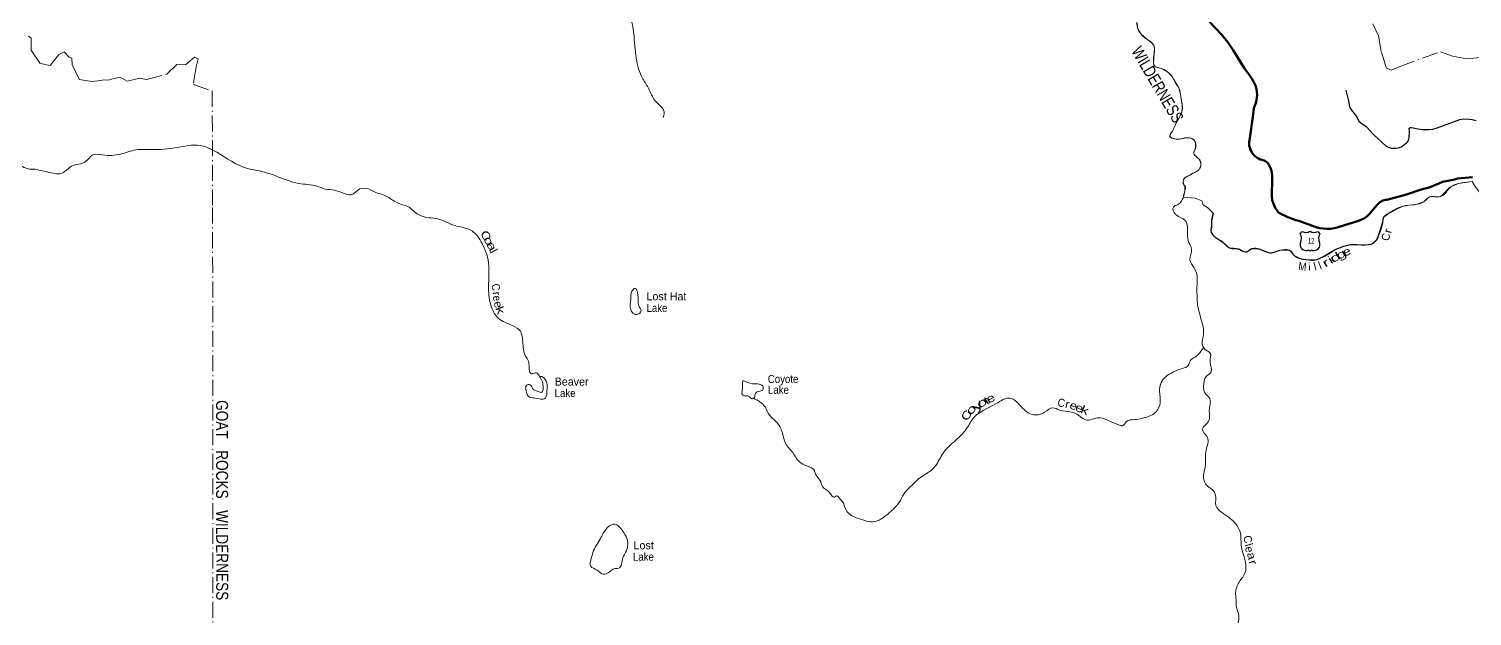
# Model space of a CAD drawing. Header units: feet. Extents: x -252658 to 9, y -366365 to -181930.
# Drawn here: x -143143 to -107069, y -330420 to -315742 of the extents above; entities that cross this region are included whole.
import ezdxf
from ezdxf.enums import TextEntityAlignment as Align

# ---------------------------------------------------------------- set-up
doc = ezdxf.new("R2010")
doc.units = ezdxf.units.FT
doc.header["$LTSCALE"] = 80
doc.linetypes.add('DOT_DASHED', pattern=[7.7, 5, -1.2, 0.3, -1.2])
for name, color, linetype, lineweight in [('16', 7, 'Continuous', 25), ('20', 7, 'Continuous', 70), ('29', 7, 'Continuous', 25), ('39', 7, 'Continuous', 13), ('44', 7, 'DOT_DASHED', 13)]:
    doc.layers.add(name, color=color, linetype=linetype, lineweight=lineweight)
doc.layers.add('41', color=7, linetype='Continuous')

msp = doc.modelspace()

# ---------------------------------------------------------------- linework, layer by layer
at = {"layer": '16'}
for p, q in [((-111364.41, -320864.73), (-111313.1, -320805.97)), ((-111121.34, -320800), (-111121.62, -320800.2)), ((-110929.25, -320805.88), (-110877.86, -320864.73))]:
    msp.add_line(p, q, dxfattribs=at)
for centre, radius, start, end in [((-111557.39, -320975.36), 222.05, 332.97043, 29.75871), ((-111222.02, -320648.31), 182.07, 239.97227, 303.45418), ((-111020.24, -320648.81), 181.52, 236.33975, 300.08743), ((-111020.25, -320648.31), 182.07, 236.54582, 236.59441), ((-110684.89, -320975.36), 222.05, 150.24129, 207.02957), ((-111218.2, -321130.26), 151.42, 159.09177, 283.81923), ((-111024.08, -321130.26), 151.42, 256.18077, 20.90823)]:
    msp.add_arc(centre, radius, start, end, dxfattribs=at)
for centre, major_axis, start_param, end_param in [((-111162.86, -321329.08), (-19.56, 51.67), 4.95877769, 6.28318531), ((-111079.41, -321329.08), (19.56, 51.67), 0, 1.32637542)]:
    msp.add_ellipse(centre, major_axis=major_axis, ratio=0.929097, start_param=start_param, end_param=end_param, dxfattribs=at)
at = {"layer": '20'}
for points in [[(-111880.35, -320348.91), (-111912.89, -320320.07), (-111950.46, -320273.25), (-111988.42, -320215.12), (-112020.1, -320153.34), (-112045.15, -320088.59), (-112063.3, -320021.57), (-112069.97, -319980.14), (-112075.64, -319944.96), (-112075.38, -319930.14), (-112067.21, -319465.51), (-112066.77, -319440.51), (-112066.03, -319415.51), (-112066.15, -319402.31), (-112071.95, -319347.01), (-112083.5, -319292.62), (-112100.67, -319239.74), (-112132.23, -319168.37), (-112133.04, -319166.55), (-112146.44, -319140.41), (-112162.51, -319115.82), (-112181.06, -319093.04), (-112201.89, -319072.33), (-112224.78, -319053.9), (-112249.46, -319037.97), (-112250.67, -319037.36), (-112270.18, -319027.49), (-112300.67, -319021.02), (-112319.92, -319016.93), (-112363.29, -319002.86), (-112404.95, -318984.32), (-112444.45, -318961.54), (-112481.35, -318934.75), (-112515.25, -318904.25), (-112545.78, -318870.37), (-112572.59, -318833.49), (-112595.41, -318794.01), (-112613.97, -318752.36), (-112628.08, -318709), (-112637.57, -318664.4), (-112642.36, -318619.05), (-112642.37, -318582.99), (-112640.41, -318557.83), (-112636.84, -318532.99), (-112543.6, -317883.28), (-112543.07, -317868.11), (-112535.93, -317795.38), (-112521.23, -317723.79), (-112499.12, -317654.14), (-112476.2, -317594.47), (-112457.95, -317527.52), (-112446.79, -317459.03), (-112442.85, -317389.75), (-112446.18, -317320.43), (-112456.74, -317251.84), (-112474.4, -317184.73), (-112498.99, -317119.84), (-112530.22, -317057.87), (-112567.76, -316999.51), (-112636.27, -316894.69), (-112759.07, -316735.73), (-113039.64, -316274.06), (-113040.9, -316271.98), (-113178.72, -316070.25), (-113336.86, -315884.03), (-113634.7, -315566.22)], [(-109633.46, -320361.24), (-109430.98, -320131.24), (-109408.7, -320106.68), (-109383.97, -320084.58), (-109357.06, -320065.19), (-109328.28, -320048.72), (-109297.93, -320035.34), (-109266.35, -320025.22), (-109233.89, -320018.44), (-109201.76, -320015.15), (-108710.69, -319880.48), (-108342.67, -319759.39), (-108139.71, -319702.55), (-107897.03, -319603), (-107809.36, -319562.35), (-107546.22, -319513.4), (-107428.4, -319477.54), (-107061.65, -319446.71)], [(-109633.46, -320361.24), (-109673.72, -320406.32), (-109694.97, -320424.94), (-109743.55, -320461.34), (-109795.66, -320492.46), (-109850.74, -320517.95), (-109883.24, -320529.04), (-109889.7, -320531.24), (-109933.24, -320544.9), (-110388.56, -320687.78), (-110413.56, -320695.62), (-110438.56, -320703.25), (-110519.76, -320723.93), (-110608.62, -320736.88), (-110698.36, -320740.47), (-110787.97, -320734.67), (-110876.49, -320719.52), (-110937.94, -320702.24), (-110962.94, -320695.21), (-110987.94, -320689.21), (-111399.89, -320539.96), (-111471.15, -320520.33), (-111676.75, -320447.86), (-111880.35, -320348.91)]]:
    msp.add_lwpolyline(points, dxfattribs=at)
at = {"layer": '29'}
for points in [[(-110224.73, -317270.75), (-110160.78, -317537.99), (-110134.58, -317685.17), (-110110.83, -317739.42), (-109988.95, -317887.03), (-109949.39, -317938.57), (-109903.04, -318044.59), (-109851.13, -318093.63), (-109717.24, -318184.24), (-109523.44, -318393.68), (-109215.77, -318674.95), (-109168.94, -318700.64), (-109093.35, -318719.55), (-108972.04, -318722.87), (-108911.94, -318715.77), (-108843.91, -318689.29), (-108716.33, -318595.31), (-108681.4, -318564.49), (-108662.5, -318534.23), (-108638.42, -318455.73), (-108630.44, -318304.17), (-108639.83, -318239.23), (-108618.45, -318204.46), (-108583.14, -318205.19), (-108504.58, -318226.43), (-108466.01, -318231.88)], [(-108466.01, -318231.88), (-108306.8, -318254.4), (-108242.99, -318258.14), (-108148.51, -318254.36), (-108050.25, -318246.8), (-107943.2, -318218.59), (-107373.84, -318005.35), (-107284.92, -317991.51), (-107144.1, -317999.43), (-107069.49, -318010.42), (-106968.29, -318035.37)]]:
    msp.add_lwpolyline(points, dxfattribs=at)
at = {"layer": '39'}
msp.add_lwpolyline([(-114283.32, -319950.8), (-113994.61, -319969.79), (-113824.3, -320038.83), (-113794.65, -320137.44), (-113686.59, -320210.24), (-113542.52, -320345.08)], dxfattribs=at)
for points in [[(-127696.65, -304036.99), (-127801.07, -304417.02), (-127899.32, -304710.8), (-128057.89, -304914.11), (-128182.35, -305049), (-128184.23, -305250.15), (-128210.25, -305403.05), (-128145.88, -305543.8), (-127971.02, -305680.42), (-127858.44, -305815.09), (-127860.33, -305996.13), (-127984.69, -306304.01), (-128169.31, -306601.89), (-128229.46, -306787), (-128265.45, -307050.55), (-128496.29, -307336.4), (-128713.15, -307477.41), (-129279.56, -307622.77), (-129532.57, -307777.89), (-129590.71, -307973.07), (-129532.18, -308397.44), (-129403.38, -308767.44), (-129109.68, -309408.85), (-129025.12, -309690.38), (-128968.54, -310213.33), (-128936.19, -310543.19), (-128787.4, -310754.26), (-128465.74, -311132.13), (-128433.4, -311445.9), (-128551.71, -311777.91), (-128473.14, -312137.9), (-128318.26, -312453.57), (-128245.62, -312946.32), (-128249.4, -313326.51), (-128269.25, -313704.69), (-128144.47, -314058.6), (-128071.94, -314394.46), (-128037.57, -314734.38), (-128157.9, -315048.29), (-128109.46, -315412.33), (-128024.8, -315862.84), (-127962.14, -316474.28), (-127799.09, -316987.07), (-127646.26, -317242.39), (-127495.41, -317531.91), (-127332.59, -317694.69), (-127276.29, -317771.08), (-127288.23, -317954.14)], [(-142984.58, -319250.13), (-143164.02, -319240.3), (-143350.12, -319155.12), (-143506.26, -319094.16), (-143738.58, -319028.83), (-143953.03, -318999.71), (-144165.64, -319004.72), (-144428.2, -318971.36), (-144650.38, -318881.99), (-144788.56, -318841.19), (-144966.39, -318703.86), (-145088.24, -318604.93), (-145216.38, -318560.17), (-145352.56, -318519.38), (-145594.67, -318405.83), (-145784.73, -318310.59), (-146008.86, -318209.17), (-146275.23, -318135.65), (-146495.49, -318062.34), (-146709.86, -318017.17), (-146945.56, -317821.36), (-147123.41, -317690.05), (-147379.66, -317596.51), (-147480.04, -317618.11), (-147694.8, -317653.21), (-147912.68, -317503.65), (-148140.97, -317434.32), (-148297.04, -317359.32), (-148455.18, -317298.35), (-148687.35, -317202.92), (-148817.07, -317071.84), (-148926.86, -316964.94), (-149033.02, -316938.34), (-149262.87, -316776.68), (-149364.99, -316744.08), (-149479.27, -316737.52), (-149643.64, -316718.67), (-149867.44, -316551.02), (-150059.58, -316471.83), (-150283.65, -316358.36), (-150379.57, -316287.66), (-150421.26, -316201.16), (-150595.61, -316174.23), (-150753.73, -316109.25), (-150799.19, -315970.55), (-150874.65, -315817.65), (-150992.9, -315801.03), (-151130.9, -315724.1), (-151218.46, -315583.19), (-151332.45, -315516.41), (-151494.65, -315465.47), (-151586.52, -315386.75), (-151730.83, -315370.01), (-151814.87, -315329.47), (-151865.99, -315120.49), (-151851.21, -314968.02), (-151890.65, -314829.34), (-151924.03, -314682.66), (-151955.32, -314519.94), (-151980.49, -314335.16), (-152065.94, -314172.18), (-152186.09, -314135.48), (-152280.01, -314066.8), (-152297.65, -313982.41), (-152290.65, -313779.73), (-152296.07, -313657.27), (-152311.15, -313460.5), (-152358.62, -313323.79), (-152436.65, -313285.29), (-152500.53, -313224.77), (-152744.86, -313155.37), (-152870.72, -313054.41), (-153024.97, -313017.55), (-153157.26, -313002.87), (-153309.72, -313010.18), (-153438.55, -313107.91), (-153563.37, -313205.67), (-153818.29, -313250.62), (-153930.53, -313236.03), (-154076.97, -313243.37), (-154030.15, -313101.08), (-154057.29, -312910.28), (-154092.27, -312679.3), (-154131.01, -312398.12), (-154127.41, -312070.98), (-154122.15, -311816.1), (-154185.34, -311613.09), (-154287.12, -311311.75), (-154308.63, -311252.02)], [(-116173.76, -313898.91), (-116151.49, -314060.24), (-116092.01, -314303.19), (-116015.4, -314406.3), (-115862.43, -314564.35), (-115726.71, -314810.06), (-115578.58, -315046.2), (-115509.94, -315313.55), (-115452.87, -315512.27), (-115430.35, -315721.77), (-115372.08, -315832.24), (-115265.95, -315952.47), (-115146.33, -316033.06), (-115020.65, -316168.05), (-115017.75, -316364.8), (-115035.83, -316530.69), (-114995.14, -316682.66), (-114869.98, -316721.31), (-114674.78, -316822.71), (-114577.81, -316918.53), (-114455.11, -317135.68), (-114399.76, -317215.94), (-114361.23, -317371.85), (-114319.59, -317608.13), (-114327.74, -317832.57), (-114388.35, -317952.77), (-114472.28, -318106.24), (-114570.13, -318311.37), (-114626.3, -318419.69), (-114462.39, -318497.88), (-114185.85, -318461.76), (-114025.01, -318513.75), (-113987.16, -318743.87), (-114027.35, -318854.78), (-113878.54, -319016.7), (-113849.68, -319162.22), (-113914.16, -319278.27), (-114008.42, -319329.02), (-114166.32, -319417.6), (-114258.94, -319478.45), (-114268.99, -319644.63), (-114249.58, -319663.39), (-114248.22, -319791.86), (-114283.32, -319950.8)], [(-142984.58, -319250.13), (-142614.9, -319332.26), (-142309.54, -319346.06), (-142074.62, -319170.84), (-141725.15, -319059.88), (-141544.46, -318892.75), (-141305.41, -318892.53), (-140849.41, -318871.99), (-140467.79, -318767.03), (-140055.98, -318758.6), (-139463.4, -318709.77), (-138862.79, -318656.91), (-138446.85, -318825.49), (-137701.31, -319225.09), (-137341.68, -319301.19), (-136969.97, -319417.51), (-136397.32, -319606.06), (-135943.28, -319672.02), (-135736.32, -319744.24), (-135507.29, -319774.2), (-135288.28, -319848.42), (-135089.38, -319886.45), (-134870.51, -319743.43), (-134655.56, -319743.23), (-134452.61, -319839.59), (-134277.8, -319889.72), (-134014.55, -320044.36), (-133769.4, -320148.73), (-133654.87, -320190.87), (-133592.16, -320234.47)], [(-109175.57, -320362.5), (-108803.16, -320176.97), (-108497.17, -320133.19), (-108279.14, -320062), (-108132.7, -319941.51), (-107863.4, -319933.39), (-107590.47, -319684.08), (-107335.97, -319591.31), (-107068.55, -319552.73)], [(-114283.32, -319950.8), (-114305.2, -319989.43), (-114346.48, -320068.25), (-114436.56, -320139.56), (-114504.12, -320169.58), (-114549.16, -320233.39), (-114530.39, -320304.7), (-114518.4, -320338.32)], [(-133592.16, -320234.47), (-133335.21, -320417.89), (-133142.68, -320461.81), (-132921.87, -320489.89), (-132533.39, -320646.14), (-132064.43, -320791.03), (-131816.06, -321108.95), (-131666.9, -321508.45), (-131653.09, -322212.45), (-131579.05, -322697.77), (-131412.68, -322970.73), (-131050.62, -323158.92), (-130854.94, -323301.41), (-130797.03, -323567.38), (-130725.82, -323919.95), (-130654.61, -324047.27), (-130639.81, -324190.19), (-130579.06, -324363.67), (-130482.37, -324338.38), (-130402.37, -324381.31), (-130382.65, -324423.72)], [(-114518.4, -320338.32), (-114468.83, -320390.79), (-114240.46, -320532.58), (-114183.84, -320877.9), (-114146.95, -321078.74), (-114081.42, -321243.98), (-114121.86, -321513.68), (-114014.82, -321717.63), (-113941.98, -321927.04), (-113946.35, -322199.32), (-113942.58, -322463.71), (-113931.35, -322638.1), (-113897.74, -322792.83), (-113839.12, -323014.03), (-113784.76, -323375.35), (-113812.88, -323627.22), (-113705.07, -323783.12), (-113621.69, -323836.5), (-113619.41, -324068.83), (-113591.32, -324317.59), (-113709.29, -324419.85), (-113776.55, -324611.03), (-113755.93, -324825.62), (-113626.2, -324989.88), (-113638.99, -325286.05), (-113657.31, -325552.09), (-113814.83, -325743.84), (-113683.8, -325952.17), (-113718.99, -326270.02), (-113737.24, -326656.21), (-113784.31, -326963.85), (-113701.08, -327151.41), (-113513.2, -327316.58), (-113479.38, -327583.45), (-113479.77, -327607.48), (-113190, -327922.45), (-112992.25, -328097.8), (-112867.39, -328316.04), (-112837.32, -328690.99), (-112731.25, -329079.15), (-112747.56, -329345.23), (-112873.06, -329541.49), (-112982, -329830.13), (-112968.7, -330000.56), (-112963.35, -330166.85), (-112899.23, -330420.18), (-112926.12, -330720.13), (-112823.09, -330924.02), (-112664.52, -331040.67), (-112631.13, -331209.41), (-112660.7, -331427.21), (-112749.69, -331722.18), (-112915.62, -331813.67), (-113038.35, -331961.92), (-112892.48, -332120.42), (-112724.84, -332297.29), (-112669.17, -332452.37), (-112885.16, -332663.22), (-112915.75, -332818.93), (-112588.93, -332950.26), (-112562.23, -333160.95), (-112636.38, -333281.93), (-112561.91, -333515.4), (-112446.57, -333701.45), (-112341.47, -334025.52), (-112414.18, -334430.88), (-112380.49, -334705.76), (-112495.71, -334886.16), (-112419.98, -335165.71), (-112483.22, -335481.11), (-112617.62, -335981.61), (-112679.15, -336315.06), (-112736.89, -336538.42), (-112686.14, -336652.43), (-112708.5, -336893.32), (-112603.35, -337089.22), (-112728.17, -337367.6), (-112881.53, -337651.7)], [(-113542.52, -320345.08), (-113582.38, -320534.04), (-113583.19, -320674.76), (-113597.89, -320787.26), (-113488.41, -320946.71), (-113290.44, -321078.53), (-113142.66, -321210.05), (-112913.99, -321239.52), (-112739.8, -321316.92), (-112552.62, -321229.54), (-112392.11, -321242.53), (-112137.72, -321336.47), (-111796.05, -321262.05), (-111629.57, -321283.11), (-111497.9, -321424.6), (-111263.49, -321502.35), (-110960.41, -321506.11), (-110396.71, -321219.86), (-110103.16, -321135.11), (-109794.06, -321140.92), (-109567.06, -321110.06), (-109401.25, -320899.93), (-109296.88, -320552.73), (-109257.99, -320422.28), (-109175.57, -320362.5)], [(-127916.22, -322558.96), (-127932.3, -322333.58), (-127989.66, -322230.51), (-128068.6, -322294.17), (-128100.63, -322505.05), (-128100.85, -322754.42), (-128007.46, -322873.9), (-127896.83, -322862.8), (-127841.82, -322778.82), (-127877.31, -322702.09), (-127916.22, -322558.96)], [(-125031.29, -324971.34), (-124741.75, -325190.03), (-124630.52, -325395.73), (-124432.94, -325593.89), (-124305.96, -325851.95), (-124231.08, -326095.63), (-124049.79, -326333.91), (-123884.49, -326562.03), (-123694.38, -326663.65), (-123502.41, -326789.4), (-123472.86, -326888.08), (-123369.24, -327019.35), (-123307.95, -327182.54), (-123136.13, -327322.25), (-123004.35, -327443.64), (-122954, -327415.78), (-122868.14, -327494.68), (-122796.32, -327571.49), (-122733.06, -327740.73), (-122517.41, -327938.99), (-122297.04, -328014.64), (-122046.42, -328064.34), (-121839.24, -327991.15), (-121754.58, -327929.32), (-121581.12, -327785.57), (-121522.6, -327731.63), (-121391.24, -327577.59), (-121273.6, -327367.17), (-121043.37, -327125.25), (-120827.47, -326929.47), (-120599.81, -326786.04), (-120450.3, -326618.03), (-120265.85, -326307.49), (-119928.75, -325981.74), (-119706.52, -325733.74), (-119522.25, -325455.36), (-118974.3, -325114.74), (-118612.17, -324972.08), (-118378.28, -325140.29), (-118062.51, -325381.35), (-117755.07, -325324.82), (-117547.66, -325211.43), (-117385.41, -325270.67), (-117086.6, -325318.63), (-116910.41, -325398.05), (-116692.34, -325523.95), (-116507.42, -325480.79), (-116364.77, -325459.5), (-116114.4, -325553.42), (-115886.1, -325645.21), (-115805.91, -325663.76), (-115712.98, -325559.76), (-115505.93, -325508.68), (-115317.05, -325475.6), (-115015.25, -325352.69), (-114877.56, -325146.42), (-114879.65, -324812.68), (-114840.17, -324579.71), (-114551.64, -324322.03), (-114304.2, -324226.96), (-114165.3, -324159.41), (-114112.37, -324031.05), (-113941.05, -323909.41), (-113819.74, -323757.32), (-113765.77, -323711.14)], [(-130382.65, -324423.72), (-130306.44, -324440.47), (-130199.27, -324592.25), (-130192.98, -324787.38), (-130232.74, -324964), (-130307.41, -324999.55), (-130477.99, -324971.91), (-130628.48, -324946.45), (-130715.5, -324788.83), (-130700.19, -324650.2), (-130663.84, -324630.4), (-130609.66, -324638.92), (-130542.31, -324748.11), (-130440.22, -324793.25), (-130317.87, -324820.47), (-130288.93, -324730.22), (-130294.13, -324637.67), (-130307.55, -324565.15), (-130335.07, -324496.53), (-130380.48, -324424.2)], [(-125315.67, -324812.79), (-125306.57, -324625.87), (-125294.03, -324539.5), (-125181.83, -324576.33), (-124929.12, -324613.98), (-124798.97, -324669.01), (-124801.5, -324761.47), (-124904.11, -324801.09), (-124996.94, -324887), (-125009.35, -324951.26), (-125071.77, -324985.08), (-125133.67, -324928.43), (-125227.92, -324911.8), (-125312.06, -324883.17), (-125315.67, -324812.79)], [(-129032.91, -328779.49), (-128845.14, -328457.35), (-128653.79, -328183.51), (-128502.5, -328120.49), (-128316.96, -328272.95), (-128194.23, -328481.16), (-128209.03, -328788.73), (-128298.99, -328960.89), (-128332.71, -329135.56), (-128381.62, -329211.55), (-128492.32, -329230.69), (-128649.93, -329325.84), (-128780.97, -329372.96), (-128944.8, -329264.93), (-129096.71, -329173.1), (-129084.87, -328972.1), (-129032.91, -328779.49)]]:
    msp.add_spline(points, degree=3, dxfattribs=at)
at = {"layer": '44'}
for points in [[(-115453.67, -315509.34), (-115422.77, -315744.31), (-115342.71, -315871.12), (-115220.12, -315985.36), (-115060.64, -316103.82), (-115027.58, -316150.53), (-115011.34, -316212.08), (-115032.85, -316610.78), (-114990.37, -316687.19), (-114839.02, -316735.5), (-114670.42, -316825.74), (-114575.48, -316922.08), (-114398.43, -317219.15), (-114359.08, -317382.5), (-114309.15, -317699.15), (-114333.6, -317846.08), (-114611.43, -318380.12), (-114626.31, -318419.78), (-114622.88, -318439.76), (-114574.45, -318473.63), (-114459.81, -318498.24), (-114379.74, -318494.85), (-114214.51, -318461.66), (-114134.67, -318466.1), (-114072.86, -318479.71), (-114009.18, -318532.48), (-113980.86, -318601.39), (-113981.92, -318691.36), (-113987.29, -318745.51), (-114023.65, -318825.75), (-114027.63, -318853.21), (-114010.43, -318889.78), (-113964.1, -318931.97), (-113888.52, -318999.02), (-113851.49, -319098.31), (-113847.46, -319141.09), (-113856.08, -319189.34), (-113891.04, -319258.76), (-113919.57, -319281.46), (-114111.13, -319386.55), (-114207.82, -319442.46), (-114254.9, -319475.34), (-114271.65, -319491.79), (-114281.3, -319510.67), (-114287.89, -319554.44), (-114277.61, -319620.35), (-114268.45, -319645.68), (-114250.98, -319659.96), (-114246.82, -319683.19), (-114246.16, -319765.99), (-114250.87, -319809.19), (-114280.58, -319905.27), (-114283.32, -319950.8)], [(-109550.91, -315614.82), (-109407.8, -315914.88), (-109335.49, -316327.19), (-109214.88, -316713.58), (-109092.68, -316770.36), (-108891.52, -316686.78), (-107857.8, -316313.22), (-107559.2, -316427.01), (-107196.12, -316488.81), (-106868.71, -316453.99)], [(-143155.33, -315920.69), (-143087.52, -315971.56), (-143088.3, -316056.04), (-143082.26, -316273.34), (-142856.44, -316611.21), (-142613.88, -316655.53), (-142392.55, -316385.87), (-142261.42, -316318.61), (-142138.11, -316448.4), (-142068.04, -316471.13), (-142063.53, -316636.12), (-141884.21, -317007.79), (-141571.45, -317060.76), (-141348.29, -317030.49), (-141265.81, -317013.1), (-141151.44, -317022.12), (-141056.79, -316992.76), (-140859.64, -316952.21), (-140687.82, -317046.22), (-140371.88, -316970.48), (-140205.56, -317008.12), (-139694.32, -316873.71), (-139447.14, -316632.43), (-139226.32, -316638.35), (-139001.67, -316445.16), (-138909.71, -316490.2), (-138957.75, -316692.96), (-139032.06, -317132.85), (-138559.65, -317293.81), (-138550.15, -320204.93)], [(-109174.95, -320362.19), (-108788.83, -320170.46), (-108725.42, -320153.1), (-108651.96, -320146.42), (-108574.47, -320143.27), (-108508.22, -320135.52), (-108429.3, -320115.44), (-108312.64, -320075.43), (-108257.33, -320050.39), (-108225.4, -320024.26), (-108170.83, -319968.86), (-108132.46, -319941.39), (-108093.89, -319930.49), (-108059.08, -319929.91), (-107937.68, -319945.69), (-107892.91, -319943.45), (-107850.83, -319926.34), (-107805.37, -319891.66), (-107751.44, -319834.18), (-107681.48, -319753.34), (-107630.56, -319707.88), (-107565.95, -319672.66), (-107487.24, -319637.28), (-107412.95, -319609.63), (-107362.35, -319596.17), (-107244.24, -319577.36), (-107068.56, -319552.73)], [(-105769.38, -320379.69), (-106123.79, -320207.42), (-106576.91, -320080.93), (-106817.03, -319915.13), (-107006.51, -319655.07), (-107068.56, -319552.73)], [(-114283.32, -319950.8), (-113994.61, -319969.79), (-113824.3, -320038.83), (-113794.65, -320137.44), (-113686.59, -320210.24), (-113542.52, -320345.08)], [(-138550.15, -320204.93), (-138540.56, -331002.76), (-138850.21, -331115.39), (-139161.89, -331270.25), (-139435.38, -331463.34), (-139656.6, -331644.37), (-139801.43, -331839.48), (-139865.86, -332056.72), (-139942.3, -332173.38), (-140075.03, -332263.9)]]:
    msp.add_lwpolyline(points, dxfattribs=at)
at = {"layer": '44', "lineweight": 25}
msp.add_lwpolyline([(-113542.52, -320345.08), (-113583.65, -320540.7), (-113583.65, -320540.7), (-113583.25, -320676.32), (-113586.6, -320703.55), (-113598.31, -320773.68), (-113587.49, -320828.55), (-113555.82, -320880.67), (-113521.73, -320917.38), (-113463.52, -320966), (-113298.47, -321072.62), (-113250.03, -321114.24), (-113202.67, -321162.33), (-113166.91, -321193.71), (-113135.58, -321213.9), (-113105.87, -321225), (-113066.56, -321231.35), (-113016.52, -321232.69), (-112969.57, -321232.77), (-112933.1, -321235.7), (-112910.1, -321240.58), (-112881.85, -321251.38), (-112801.78, -321294.99), (-112776.26, -321306.92), (-112752.77, -321314.57), (-112734.03, -321317.35), (-112716.82, -321315.58), (-112701.81, -321310.84), (-112673.37, -321295.77), (-112609.37, -321251.33), (-112575.61, -321234.22), (-112560.78, -321230.39), (-112523.64, -321228.96), (-112492.86, -321229.79), (-112417.34, -321237.74), (-112389.86, -321243.03), (-112349.79, -321255.18), (-112262.28, -321294.57), (-112208.78, -321318.14), (-112157.17, -321333.54), (-112113.93, -321337.63), (-112081.69, -321335.5), (-112014.77, -321321), (-111873.21, -321275.45), (-111807.46, -321262.88), (-111731.5, -321261.73), (-111684.81, -321267.15), (-111647.71, -321276.49), (-111610.77, -321293.49), (-111582.66, -321321.83), (-111542.56, -321382.91), (-111511.76, -321416.06), (-111477.6, -321434.39), (-111389.15, -321470.09), (-111297.28, -321495.72), (-111224.02, -321508.95), (-111151.84, -321518.43), (-111082.68, -321522.1), (-111039.76, -321520.45), (-110952.06, -321503.58), (-110884.37, -321478.8), (-110813.53, -321445.58), (-110531.08, -321281.91), (-110451.48, -321242.23), (-110384.26, -321215.29), (-110276.61, -321176.82), (-110210, -321156.54), (-110139.72, -321140.58), (-110081.6, -321133), (-110006.03, -321131.63), (-109835.55, -321140.97), (-109753.78, -321140.17), (-109659.9, -321135.15), (-109594.27, -321120.65), (-109560.47, -321106.98), (-109508.84, -321073.48), (-109460.59, -321021.69), (-109437.42, -320985.68), (-109415.64, -320940.51), (-109358.53, -320758.26), (-109299.59, -320561.77), (-109292.37, -320532.08), (-109281.88, -320459.58), (-109271.83, -320436.79), (-109258.16, -320422.41), (-109176.34, -320363.06)], dxfattribs=at)

# ---------------------------------------------------------------- texts
at = {"layer": '16', "width": 0.6}
msp.add_text('12', height=140, dxfattribs=at).set_placement((-111091.45, -321110.51), align=Align.CENTER)
at = {"layer": '41'}
for s, rotation, width, p in [('C', 298.613, 1.3, (-131808.2, -320955.59)), ('o', 298.613, 1.45, (-131736.94, -321086.23)), ('C', 77.921, 0.95, (-109128.89, -320964.09)), ('r', 76.309, 1.15, (-109082.27, -320814.14)), ('a', 297.58, 1.5, (-131662.01, -321220.84)), ('l', 298.079, 1.15, (-131611.99, -321343.75)), ('i', 33.217, 1.4, (-110555.86, -321603.27)), ('d', 30.413, 1.7, (-110442.72, -321538.45)), ('g', 30.867, 1.65, (-110295.33, -321460.96)), ('e', 24.144, 1.3, (-110161.97, -321397.95)), ('M', 353.57, 0.9, (-111320.46, -321777.99)), ('r', 30.82, 1.7, (-110678.57, -321669.98)), ('C', 279.282, 0.9, (-131568.52, -322212.91)), ('r', 281.282, 1.1, (-131548.41, -322375.47)), ('e', 279.574, 0.95, (-131538.54, -322489.88)), ('e', 287.836, 1.15, (-131504.16, -322659)), ('k', 290.88, 1.4, (-131454.88, -322808.67)), ('y', 41.368, 2.05, (-119369.23, -325228.2)), ('o', 38.276, 1.75, (-119264.52, -325162.65)), ('t', 31.608, 1.45, (-119154.57, -325112.4)), ('e', 27.355, 1.4, (-119060.69, -325062.03)), ('C', 347.843, 0.95, (-117357.34, -325184.82)), ('C', 58.803, 1.35, (-119624.12, -325451.11)), ('o', 52.622, 1.7, (-119515.9, -325318.15)), ('r', 346.892, 1.15, (-117206.18, -325216.01)), ('e', 339.433, 1.2, (-117066.6, -325250.27)), ('e', 336.983, 1.3, (-116922.87, -325309.41)), ('k', 337.571, 1.45, (-116786.8, -325364.65)), ('a', 286.106, 1.2, (-112677.06, -328941.04)), ('r', 286.997, 1.25, (-112635.83, -329103))]:
    msp.add_text(s, height=200, rotation=rotation, dxfattribs=dict(at, width=width)).set_placement(p, align=Align.CENTER)
for s, rotation, p in [('i', 4.064, (-111128.49, -321787.23)), ('l', 14.881, (-110970.44, -321774.73)), ('l', 20.959, (-110837.41, -321746.89)), ('C', 283.248, (-112770.78, -328522.27)), ('l', 286.733, (-112746.64, -328665.91)), ('e', 283.256, (-112731.27, -328775.16))]:
    msp.add_text(s, height=200, rotation=rotation, dxfattribs=at).set_placement(p, align=Align.CENTER)
for s, p in [('Lost Hat', (-127705.38, -322526.13)), ('Beaver', (-130000.72, -324658.33)), ('Lost', (-128029.25, -328748.96))]:
    msp.add_text(s, height=200, dxfattribs=at).set_placement(p)
at = {"layer": '41', "width": 0.9}
for s, p in [('Lake', (-127705.37, -322817.3)), ('Coyote', (-124672.3, -324591.58)), ('Lake', (-124668.42, -324863.33)), ('Lake', (-130000.72, -324944.81)), ('Lake', (-128043.33, -329035.45))]:
    msp.add_text(s, height=200, dxfattribs=at).set_placement(p)
at = {"layer": '44'}
for s, rotation, width, p in [('WILDERNESS', 300.513, 0.8, (-115598.56, -316294.22)), ('GOAT   ROCKS   WILDERNESS', 270.051, 0.85, (-138464.9, -325021.22))]:
    msp.add_text(s, height=300, rotation=rotation, dxfattribs=dict(at, width=width)).set_placement(p)

doc.saveas('drawing.dxf')
